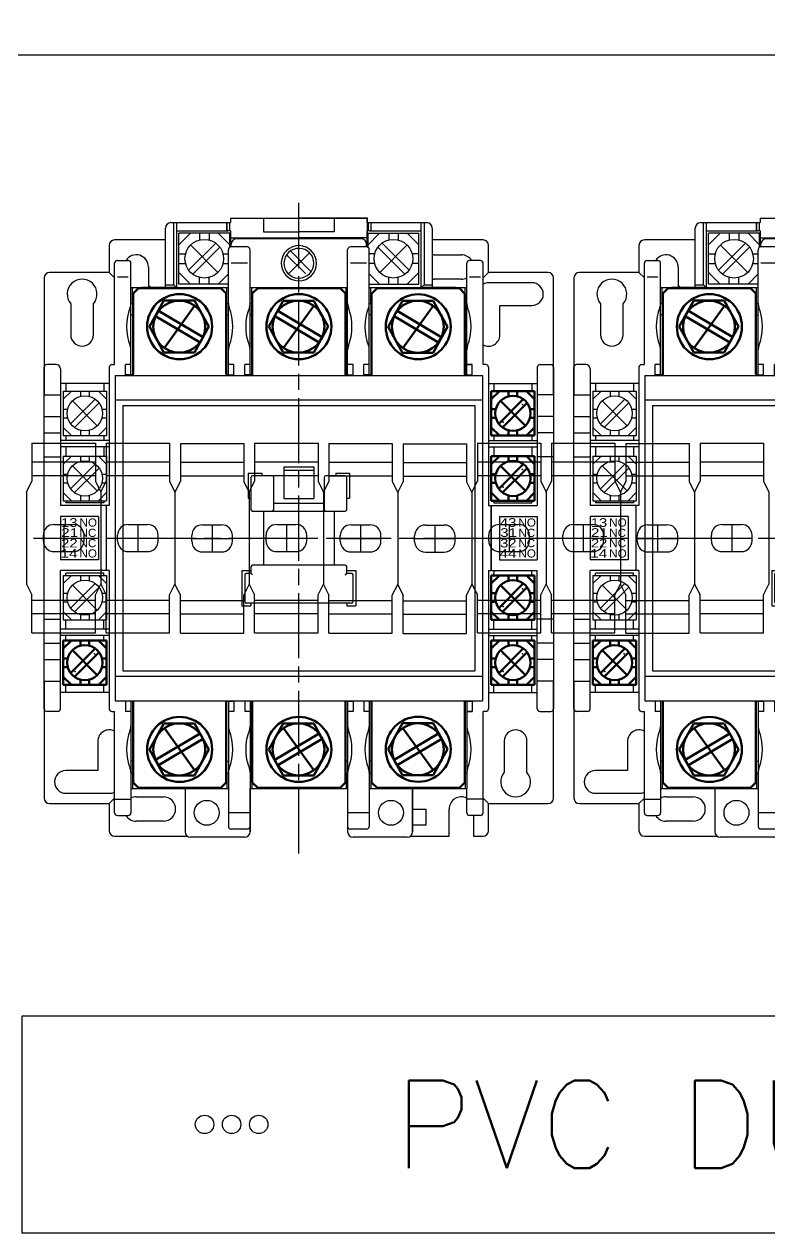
# Model space of a CAD drawing. Header units: millimetres. Extents: x 60229 to 91621, y 21923 to 36546.
# Drawn here: x 69682.8 to 69820.2, y 29402.8 to 29625.8 of the extents above; entities that cross this region are included whole.
import ezdxf
from ezdxf.enums import TextEntityAlignment as Align

# ---------------------------------------------------------------- set-up
doc = ezdxf.new("R2010")
doc.units = ezdxf.units.MM
doc.linetypes.add('AM_ISO08W050', pattern=[18, 12, -1.5, 3, -1.5])
doc.layers.add('1', color=7, linetype='Continuous')
doc.layers.add('속판', color=3, linetype='Continuous')
doc.layers.add('AM_0', color=7, linetype='Continuous', lineweight=50)
doc.layers.add('AM_7', color=4, linetype='AM_ISO08W050', lineweight=25)
doc.styles.add('H', font='gulim.ttc')
doc.styles.add('ROMANS', font='romans.shx', dxfattribs={"bigfont": 'fhg.shx'})

# ---------------------------------------------------------------- blocks, each defined once
blk = doc.blocks.new('VMC-50~85-F')
at = {"color": 3}
for p, q in [((-23.6, 58.2), (-23.1, 58.2)), ((-23.1, 58.2), (-22.6, 58.2)), ((-23.1, 46.7), (-23.1, 58.2)), ((-22.6, 58.2), (-13.1, 58.2)), ((-22.6, 58.2), (-22.6, 46.2)), ((-13.3, 58.2), (-13.3, 56.7)), ((-13.3, 56.7), (-13.3, 58.2)), ((-13.1, 58.2), (-12.6, 58.2)), ((-12.8, 58.2), (-12.8, 56.7)), ((-12.6, 59), (12.6, 59)), ((-12.6, 59), (12.6, 59)), ((-12.6, 59), (-12.6, 58.2)), ((-12.6, 59), (0, 59)), ((-6.5, 59), (-6.5, 56.5)), ((12.6, 59), (0, 59)), ((6.5, 59), (6.5, 56.5)), ((12.6, 59), (12.6, 58.2)), ((12.6, 59), (12.6, 55.4)), ((12.6, 58.2), (12.6, 59)), ((12.6, 58.2), (13.1, 58.2)), ((12.8, 58.2), (12.8, 56.7)), ((13.1, 58.2), (22.6, 58.2)), ((13.3, 58.2), (13.3, 56.7)), ((22.6, 58.2), (23.1, 58.2)), ((22.6, 46.2), (22.6, 58.2)), ((23.1, 58.2), (23.6, 58.2)), ((23.1, 58.2), (23.1, 46.7)), ((-24.6, 46.7), (-24.6, 57.2)), ((-22.6, 56.7), (-13.1, 56.7)), ((-22.15, 46.84), (-22.15, 56.24)), ((-20.01, 56.24), (-22.15, 54.1)), ((-12.76, 56.24), (-22.15, 56.24)), ((-18.33, 56.24), (-18.33, 55.01)), ((-16.57, 56.24), (-16.57, 55.01)), ((-12.76, 54.12), (-14.87, 56.24)), ((-12.6, 56.7), (-13.1, 56.7)), ((-12.76, 53.63), (-12.76, 56.24)), ((-12.6, 56.7), (-12.6, 53.69)), ((-6.5, 56.5), (0, 56.5)), ((6.5, 56.5), (0, 56.5)), ((12.6, 53.69), (12.6, 56.7)), ((13.1, 56.7), (12.6, 56.7)), ((12.76, 54.12), (14.87, 56.24)), ((12.76, 53.63), (12.76, 56.24)), ((12.76, 56.24), (22.15, 56.24)), ((13.1, 56.7), (22.6, 56.7)), ((16.58, 56.24), (16.58, 55.01)), ((18.33, 56.24), (18.33, 55.01)), ((20.01, 56.24), (22.15, 54.1)), ((22.15, 46.84), (22.15, 56.24)), ((24.6, 57.2), (24.6, 46.7)), ((-35, 54), (-35, 49)), ((-24.6, 55), (-34, 55)), ((-20.34, 49.43), (-15.35, 54.43)), ((-14.93, 49.01), (-19.98, 54.07)), ((-19.56, 48.66), (-14.57, 53.65)), ((-12.6, 55.4), (0, 55.4)), ((11.5, 55.2), (-11.5, 55.2)), ((12.6, 55.4), (0, 55.4)), ((19.56, 48.66), (14.57, 53.65)), ((14.93, 49.01), (19.98, 54.07)), ((20.34, 49.43), (15.35, 54.43)), ((34, 55), (24.6, 55)), ((35, 49), (35, 54)), ((-22.15, 52.42), (-20.92, 52.42)), ((-13.99, 52.42), (-13, 52.42)), ((1.2, 48.8), (-2.26, 52.26)), ((-1.94, 48.76), (1.94, 52.64)), ((2.27, 49.14), (-1.56, 52.96)), ((13.99, 52.42), (13, 52.42)), ((22.15, 52.42), (20.92, 52.42)), ((25, 52.25), (30, 52.25)), ((-27.75, 50), (-27.75, 46.56)), ((-22.15, 50.66), (-20.92, 50.66)), ((-13.99, 50.66), (-13, 50.66)), ((13.99, 50.66), (13, 50.66)), ((22.15, 50.66), (20.92, 50.66)), ((-47, 48), (-47, 26.5)), ((-35, 49), (-46, 49)), ((-35, 49), (-34, 48)), ((-20.01, 46.84), (-22.15, 48.98)), ((-13, 46.84), (-22.15, 46.84)), ((-18.33, 46.84), (-18.33, 48.08)), ((-16.57, 46.84), (-16.57, 48.08)), ((-13, 48.72), (-14.87, 46.84)), ((13, 48.72), (14.87, 46.84)), ((13, 46.84), (22.15, 46.84)), ((16.58, 46.84), (16.58, 48.08)), ((18.33, 46.84), (18.33, 48.08)), ((20.01, 46.84), (22.15, 48.98)), ((30, 47.75), (25, 47.75)), ((35, 49), (34, 48)), ((46, 49), (35, 49)), ((43, 47.1), (35, 47.1)), ((47, 26.5), (47, 48)), ((-24.6, 46.2), (-29, 46.2)), ((-24.6, 46.2), (-24.6, 46.7)), ((-24.6, 46.7), (-23.1, 46.7)), ((-22.6, 46.2), (-24.6, 46.2)), ((-23.1, 46.7), (-22.6, 46.2)), ((22.6, 46.2), (23.1, 46.7)), ((24.6, 46.2), (22.6, 46.2)), ((23.1, 46.7), (24.6, 46.7)), ((24.6, 46.7), (24.6, 46.2)), ((29, 46.2), (24.6, 46.2)), ((-42.1, 43.22), (-42.1, 37.5)), ((-37.9, 37.5), (-37.9, 43.22)), ((-13.3, 43.3), (-13, 43.3)), ((-9, 43.3), (-8.7, 43.3)), ((8.7, 43.3), (9, 43.3)), ((13, 43.3), (13.3, 43.3)), ((30.7, 43.3), (31, 43.3)), ((31, 30.5), (31, 44.2)), ((37.1, 37.5), (37.1, 42.9)), ((37.1, 42.9), (43, 42.9)), ((-33.89, 29.97), (33.89, 29.97)), ((-33.89, 29.97), (-33.89, -30.01)), ((-30.59, 30.21), (-30.59, 29.97)), ((-13.4, 30.21), (-13.4, 29.97)), ((33.89, 29.97), (33.89, -30.01)), ((-43.49, 27.11), (-35.49, 27.11)), ((-41.99, 27.11), (-43.49, 25.61)), ((-43.49, 27.11), (-43.49, 18.89)), ((-40.3, 27.11), (-40.3, 26.15)), ((-38.7, 27.11), (-38.7, 26.15)), ((-35.49, 25.61), (-36.99, 27.11)), ((-35.49, 27.11), (-35.49, 18.89)), ((-42.12, 21.08), (-37.58, 25.62)), ((-37.2, 20.7), (-41.8, 25.3)), ((-41.42, 20.38), (-36.88, 24.92)), ((-33.89, 25.47), (33.89, 25.47)), ((-43.49, 23.8), (-42.65, 23.8)), ((-36.35, 23.8), (-35.49, 23.8)), ((-32.49, 24.47), (32.49, 24.47)), ((-32.49, 24.47), (-32.49, -24.51)), ((32.49, 24.47), (32.49, -24.51)), ((-43.49, 22.2), (-42.65, 22.2)), ((-41.99, 18.89), (-43.49, 20.39)), ((-35.49, 20.39), (-36.99, 18.89)), ((-36.35, 22.2), (-35.49, 22.2)), ((-43.49, 18.89), (-35.49, 18.89)), ((-40.3, 19.85), (-40.3, 18.89)), ((-38.7, 19.85), (-38.7, 18.89)), ((-43.49, 15.11), (-43.49, 6.89)), ((-43.49, 15.11), (-35.49, 15.11)), ((-41.99, 15.11), (-43.49, 13.61)), ((-42.12, 9.08), (-37.58, 13.62)), ((-40.3, 15.11), (-40.3, 14.15)), ((-38.7, 15.11), (-38.7, 14.15)), ((-35.49, 13.61), (-36.99, 15.11)), ((-35.49, 15.11), (-35.49, 6.89)), ((-43.49, 11.8), (-42.65, 11.8)), ((-37.2, 8.7), (-41.8, 13.3)), ((-41.42, 8.38), (-36.88, 12.92)), ((-36.35, 11.8), (-35.49, 11.8)), ((-9.35, 11.98), (-9.35, 7.38)), ((-9.35, 11.98), (-6.85, 11.98)), ((-8.85, 11.18), (-8.85, 5.28)), ((-4.95, 11.48), (-8.55, 11.48)), ((-6.85, 11.98), (-6.85, 11.48)), ((-4.65, 5.28), (-4.65, 11.18)), ((-2.75, 13.13), (-2.75, 7.28)), ((-2.75, 13.13), (2.75, 13.13)), ((2.75, 12.48), (-2.75, 12.48)), ((2.75, 13.13), (2.75, 7.28)), ((4.65, 11.18), (4.65, 5.28)), ((8.55, 11.48), (4.95, 11.48)), ((6.85, 11.98), (9.35, 11.98)), ((6.85, 11.98), (6.85, 11.48)), ((8.85, 5.28), (8.85, 11.18)), ((9.35, 11.98), (9.35, 7.38)), ((-43.49, 10.2), (-42.65, 10.2)), ((-36.35, 10.2), (-35.49, 10.2)), ((-41.99, 6.89), (-43.49, 8.39)), ((-43.49, 6.89), (-35.49, 6.89)), ((-40.3, 7.85), (-40.3, 6.89)), ((-38.7, 7.85), (-38.7, 6.89)), ((-35.49, 8.39), (-36.99, 6.89)), ((-9.35, 7.38), (-8.85, 7.38)), ((-2.75, 7.28), (2.75, 7.28)), ((8.85, 7.38), (9.35, 7.38)), ((-35.5, -6), (-35.5, 6)), ((-8.55, 4.98), (8.55, 4.98)), ((-6.5, 4.98), (-6.5, -5.02)), ((-4.65, 6.41), (4.65, 6.41)), ((6.5, 4.98), (6.5, -5.02)), ((35.5, -6), (35.5, 6)), ((-37, 4), (-44, 4)), ((-44, 4), (-44, -4)), ((-37, 4), (-37, -4)), ((37, 4), (37, -4)), ((37, 4), (44, 4)), ((44, 4), (44, -4)), ((-37, -4), (-44, -4)), ((37, -4), (44, -4)), ((-10.5, -6.02), (-8.85, -6.02)), ((-10.5, -6.02), (-10.5, -12.52)), ((-8.85, -6.52), (-9.7, -6.52)), ((-8.85, -5.32), (-8.85, -6.52)), ((8.55, -5.02), (-8.55, -5.02)), ((8.85, -6.52), (8.85, -5.32)), ((8.85, -6.02), (10.5, -6.02)), ((9.7, -6.52), (8.85, -6.52)), ((10.5, -6.02), (10.5, -12.52)), ((-43.49, -6.89), (-35.49, -6.89)), ((-41.99, -6.89), (-43.49, -8.39)), ((-43.49, -6.89), (-43.49, -15.11)), ((-42.12, -12.92), (-37.58, -8.38)), ((-37.2, -13.3), (-41.8, -8.7)), ((-40.3, -6.89), (-40.3, -7.85)), ((-38.7, -6.89), (-38.7, -7.85)), ((-35.49, -8.39), (-36.99, -6.89)), ((-35.49, -6.89), (-35.49, -15.11)), ((-10, -6.82), (-10, -11.72)), ((10, -11.72), (10, -6.82)), ((-43.49, -10.2), (-42.65, -10.2)), ((-41.42, -13.62), (-36.88, -9.08)), ((-36.35, -10.2), (-35.49, -10.2)), ((-43.49, -11.8), (-42.65, -11.8)), ((-36.35, -11.8), (-35.49, -11.8)), ((-10.5, -12.52), (-8.85, -12.52)), ((9.7, -12.02), (-9.7, -12.02)), ((-8.85, -12.02), (-8.85, -12.52)), ((8.85, -12.02), (8.85, -12.52)), ((8.85, -12.52), (10.5, -12.52)), ((-41.99, -15.11), (-43.49, -13.61)), ((-43.49, -15.11), (-35.49, -15.11)), ((-40.3, -14.15), (-40.3, -15.11)), ((-38.7, -14.15), (-38.7, -15.11)), ((-35.49, -13.61), (-36.99, -15.11)), ((-32.49, -24.51), (32.49, -24.51)), ((-47, -26.5), (-47, -48)), ((-33.89, -25.51), (33.89, -25.51)), ((47, -48), (47, -26.5)), ((-33.89, -30.01), (33.89, -30.01)), ((-30.59, -30.21), (-30.59, -30.01)), ((-13.4, -30.21), (-13.4, -30.01)), ((-37.1, -37.5), (-37.1, -42.9)), ((37.9, -37.5), (37.9, -43.23)), ((42.1, -43.23), (42.1, -37.5)), ((-37.1, -42.9), (-43, -42.9)), ((-21, -46.2), (-21, -54.2)), ((-21, -46.2), (-21, -54.2)), ((-9, -46.2), (9, -46.2)), ((-9, -54.2), (-9, -46.2)), ((21, -46.2), (21, -54.2)), ((21, -54.2), (21, -46.2)), ((21, -46.2), (30, -46.2)), ((31, -50.7), (31, -46.2)), ((-46, -49), (-35, -49)), ((-43, -47.1), (-34.68, -47.1)), ((-35, -49), (-34, -48)), ((-35, -49), (-35, -54)), ((-30, -47.75), (-25, -47.75)), ((34, -48), (35, -49)), ((35, -54), (35, -49)), ((35, -49), (46, -49)), ((21, -50), (23.41, -50)), ((23.41, -50), (23.41, -53)), ((27.75, -55), (27.75, -50)), ((32.25, -51.2), (32.25, -55)), ((-25, -52.25), (-30, -52.25)), ((23.41, -53), (21, -53)), ((-34, -55), (-20.6, -55)), ((-15, -55.2), (-20, -55.2)), ((-10, -55.2), (-20, -55.2)), ((20, -55.2), (10, -55.2)), ((20.6, -55), (27.75, -55)), ((32.25, -55), (34, -55))]:
    blk.add_line(p, q, dxfattribs=at)
at = {"color": 3, "linetype": 'Continuous'}
for p, q in [((-12.5, 53.7), (-12.5, 54.2)), ((-9.5, 53.7), (-12.5, 53.7)), ((11.5, 55.2), (-11.5, 55.2)), ((12.5, 53.7), (9.5, 53.7)), ((12.5, 53.7), (12.5, 54.2)), ((-13, 30.1), (-13, 53.2)), ((-9, 30.1), (-9, 53.2)), ((9, 30.1), (9, 53.23)), ((13, 30.1), (13, 53.2)), ((-34, 32), (-34, 50.7)), ((-33.5, 51.2), (-31.5, 51.2)), ((-31, 30.1), (-31, 50.7)), ((-9.5, 50.7), (-12.5, 50.7)), ((12.5, 50.7), (9.5, 50.7)), ((31, 30.1), (31, 50.7)), ((33.5, 51.2), (31.5, 51.2)), ((34, 32), (34, 50.7)), ((-33.5, 48.2), (-31.5, 48.2)), ((31.5, 48.2), (33.5, 48.2)), ((-31, 46.2), (-13, 46.2)), ((-30.7, 43.3), (-30.7, 46.2)), ((-28, 46.1), (-28, 46.2)), ((-16, 46.1), (-16, 46.2)), ((-13.3, 43.3), (-13.3, 46.2)), ((-9, 46.2), (9, 46.2)), ((-8.7, 43.3), (-8.7, 46.2)), ((-6, 46.1), (-6, 46.2)), ((6, 46.1), (6, 46.2)), ((8.7, 43.3), (8.7, 46.2)), ((13, 46.2), (31, 46.2)), ((13, 46.2), (31, 46.2)), ((13, 46.2), (31, 46.2)), ((13.3, 43.3), (13.3, 46.2)), ((16, 46.08), (16, 46.2)), ((28, 46.08), (28, 46.2)), ((30.7, 43.3), (30.7, 46.2)), ((-31, 43.3), (-30.7, 43.3)), ((-30.59, 41.2), (-31, 41.2)), ((-13.4, 41.2), (-13, 41.2)), ((-8.6, 41.2), (-9, 41.2)), ((8.6, 41.2), (9, 41.2)), ((13.43, 41.2), (13, 41.2)), ((30.62, 41.2), (31, 41.2)), ((-47, -31.5), (-47, 31.5)), ((-44.8, 32), (-46.5, 32)), ((-35, 31.5), (-35, 6)), ((-34.5, 32), (-34, 32)), ((-31, 32), (-32, 32)), ((-32, 29.97), (-32, 32)), ((-12, 32), (-13, 32)), ((-12, 29.97), (-12, 32)), ((-9, 32), (-10, 32)), ((-10, 29.97), (-10, 32)), ((10, 32), (9, 32)), ((10, 29.97), (10, 32)), ((13, 32), (12, 32)), ((12, 29.97), (12, 32)), ((32, 32), (31, 32)), ((31, 32), (32, 32)), ((32, 29.97), (32, 32)), ((34.5, 32), (34, 32)), ((35, 31.5), (35, 6)), ((44, 31.5), (44, 6)), ((44.5, 32), (46.5, 32)), ((47, 31.5), (47, -31.5)), ((-44, 31.2), (-44, 6)), ((-30.59, 30.1), (-32, 30.1)), ((-13.4, 30.1), (-12, 30.1)), ((-8.6, 30.1), (-10, 30.1)), ((8.6, 30.1), (10, 30.1)), ((13.43, 30.1), (12, 30.1)), ((30.62, 30.1), (32, 30.1)), ((-35, 28.5), (-44, 28.5)), ((-43, 28.5), (-43, 27.11)), ((-36, 28.5), (-36, 27.11)), ((35, 28.5), (44, 28.5)), ((36, 28.5), (36, 27.11)), ((43, 28.5), (43, 27.11)), ((-47, 26.4), (-44, 26.4)), ((47, 26.4), (44, 26.4)), ((-47, 22.4), (-44, 22.4)), ((47, 22.4), (44, 22.4)), ((-47, 19.4), (-44, 19.4)), ((-35, 18), (-44, 18)), ((-43, 18.89), (-43, 18)), ((-36, 18.89), (-36, 18)), ((35, 18), (44, 18)), ((36, 18.89), (36, 18)), ((43, 18.89), (43, 18)), ((47, 19.4), (44, 19.4)), ((-35, 16.8), (-44, 16.8)), ((-43, 16.8), (-43, 15.11)), ((-36, 16.8), (-36, 15.11)), ((35, 16.8), (44, 16.8)), ((36, 16.8), (36, 15.11)), ((43, 16.8), (43, 15.11)), ((-47, 15), (-44, 15)), ((47, 15), (44, 15)), ((-44, 7.15), (-44, 6)), ((-43, 6.89), (-43, 6.5)), ((-36, 6.89), (-36, 6.5)), ((36, 6.89), (36, 6.5)), ((43, 6.89), (43, 6.5)), ((-47, -4.6), (-47, 4.6)), ((-35, 6), (-44, 6)), ((-35.3, 6), (-44, 6)), ((-36, 6.5), (-43, 6.5)), ((35, 6), (44, 6)), ((35.5, 6), (35.5, -6)), ((36, 6.5), (43, 6.5)), ((-47, -7.63), (-47, 1.57)), ((-44, -31.5), (-44, -6)), ((-35, -6), (-44, -6)), ((-35.3, -6), (-44, -6)), ((-44, -7.15), (-44, -6)), ((-36, -6.5), (-43, -6.5)), ((-43, -6.89), (-43, -6.5)), ((-36, -6.89), (-36, -6.5)), ((-35, -6), (-35, -31.5)), ((35, -6), (35, -31.5)), ((35, -6), (44, -6)), ((36, -6), (36, -6.5)), ((36, -6.89), (36, -6.5)), ((43, -6.89), (43, -6)), ((44, -31.5), (44, -6)), ((-47, -15), (-44, -15)), ((-43, -16.8), (-43, -15.11)), ((-36, -16.8), (-36, -15.11)), ((36, -16.8), (36, -15.11)), ((43, -16.8), (43, -15.11)), ((47, -15), (44, -15)), ((-35, -16.8), (-44, -16.8)), ((35, -16.8), (44, -16.8)), ((-47, -19.4), (-44, -19.4)), ((-35, -18), (-44, -18)), ((-43, -18.89), (-43, -18)), ((-36, -18.89), (-36, -18)), ((35, -18), (44, -18)), ((36, -18.89), (36, -18)), ((43, -18.89), (43, -18)), ((47, -19.4), (44, -19.4)), ((-47, -22.4), (-44, -22.4)), ((47, -22.4), (44, -22.4)), ((-47, -26.4), (-44, -26.4)), ((47, -26.4), (44, -26.4)), ((-35, -28.5), (-44, -28.5)), ((-43, -28.5), (-43, -27.11)), ((-36, -28.5), (-36, -27.11)), ((35, -28.5), (44, -28.5)), ((36, -28.5), (36, -27.11)), ((43, -28.5), (43, -27.11)), ((-32, -30.01), (-32, -32)), ((-30.59, -30.1), (-32, -30.1)), ((-31, -30.1), (-31, -50.72)), ((-13.4, -30.1), (-12, -30.1)), ((-13, -30.1), (-13, -53.2)), ((-12, -30.01), (-12, -32)), ((-10, -30.01), (-10, -32)), ((-8.6, -30.1), (-10, -30.1)), ((-9, -30.1), (-9, -54.2)), ((8.6, -30.1), (10, -30.1)), ((9, -30.1), (9, -54.2)), ((10, -30.01), (10, -32)), ((12, -30.01), (12, -32)), ((13.43, -30.1), (12, -30.1)), ((13, -30.1), (13, -53.2)), ((30.62, -30.1), (32, -30.1)), ((31, -30.1), (31, -46.2)), ((32, -30.01), (32, -32)), ((-44.5, -32), (-46.5, -32)), ((-34.5, -32), (-34, -32)), ((-34, -50.7), (-34, -32)), ((-31, -32), (-32, -32)), ((-12, -32), (-13, -32)), ((-9, -32), (-10, -32)), ((10, -32), (9, -32)), ((13, -32), (12, -32)), ((31, -32), (32, -32)), ((32, -32), (31, -32)), ((34, -50.7), (34, -32)), ((34.5, -32), (34, -32)), ((44.5, -32), (46.5, -32)), ((-30.59, -41.2), (-31, -41.2)), ((-13.4, -41.2), (-13, -41.2)), ((-8.6, -41.2), (-9, -41.2)), ((8.6, -41.2), (9, -41.2)), ((13.43, -41.2), (13, -41.2)), ((30.62, -41.2), (31, -41.2)), ((-31, -43.3), (-30.7, -43.3)), ((-30.7, -43.3), (-30.7, -46.2)), ((-13.3, -43.3), (-13.3, -46.2)), ((-13.3, -43.3), (-13, -43.3)), ((-9, -43.3), (-8.7, -43.3)), ((-8.7, -43.3), (-8.7, -46.2)), ((8.7, -43.3), (8.7, -46.2)), ((8.7, -43.3), (9, -43.3)), ((13, -43.3), (13.3, -43.3)), ((13.3, -43.3), (13.3, -46.2)), ((30.7, -43.3), (30.7, -46.2)), ((30.7, -43.3), (31, -43.3)), ((-31, -46.2), (-13, -46.2)), ((-9, -46.2), (9, -46.2)), ((13, -46.2), (31, -46.2)), ((-34, -48.2), (-31, -48.2)), ((34, -48.2), (31, -48.2)), ((-33.5, -51.2), (-31.5, -51.2)), ((-9, -50.7), (-13, -50.7)), ((13, -50.7), (9, -50.7)), ((33.5, -51.2), (31.5, -51.2)), ((-10, -55.2), (-20, -55.2)), ((-9.5, -53.7), (-12.5, -53.7)), ((12.5, -53.7), (9.5, -53.7)), ((20, -55.2), (10, -55.2))]:
    blk.add_line(p, q, dxfattribs=at)
at = {"color": 3}
for centre, radius in [((-17.45, 51.54), 3.57), ((17.45, 51.54), 3.57), ((-39.5, 23), 3.25), ((-39.5, 11), 3.25), ((-39.5, -11), 3.25)]:
    blk.add_circle(centre, radius, dxfattribs=at)
at = {"color": 3, "linetype": 'Continuous'}
for centre in [(-17, -50.7), (17, -50.7)]:
    blk.add_circle(centre, 2.3, dxfattribs=at)
at = {"color": 3}
for centre, radius, start, end in [((-23.6, 57.2), 1, 90, 180), ((23.6, 57.2), 1, 0, 90), ((-34, 54), 1, 90, 180), ((-11.5, 54.2), 1, 90, 180), ((0, 50.7), 3.25, 270, 267.2956), ((11.5, 54.2), 1, 0, 90), ((34, 54), 1, 0, 90), ((-30, 50), 2.25, 0, 147.6887), ((0, 50.7), 2.75, 270, 267.2956), ((25, 50), 2.25, 90, 100.2403), ((30, 50), 2.25, 32.3113, 90), ((-46, 48), 1, 90, 180), ((-40, 45), 2.75, 319.7858, 220.2142), ((25, 50), 2.25, 259.7597, 270), ((30, 50), 2.25, 270, 296.3718), ((35, 45), 2.1, 90, 118.4233), ((43, 45), 2.1, 270, 90), ((46, 48), 1, 0, 90), ((-30, 43.25), 4, 47.5189, 55.7711), ((-40, 37.5), 2.1, 180, 0), ((35, 37.5), 2.1, 241.5767, 0), ((-8.55, 11.18), 0.3, 90, 180), ((-4.95, 11.18), 0.3, 0, 90), ((4.95, 11.18), 0.3, 90, 180), ((8.55, 11.18), 0.3, 0, 90), ((-8.55, 5.28), 0.3, 180, 270), ((-4.95, 5.28), 0.3, 270, 0), ((4.95, 5.28), 0.3, 180, 270), ((8.55, 5.28), 0.3, 270, 0), ((-9.7, -6.82), 0.3, 90, 180), ((-8.55, -5.32), 0.3, 90, 180), ((8.55, -5.32), 0.3, 0, 90), ((9.7, -6.82), 0.3, 0, 90), ((-9.7, -11.72), 0.3, 180, 270), ((9.7, -11.72), 0.3, 270, 0), ((-35, -37.5), 2.1, 61.5805, 180), ((40, -37.5), 2.1, 0, 180), ((-43, -45), 2.1, 90, 270), ((40, -45), 2.75, 139.7858, 40.2142), ((-46, -48), 1, 180, 270), ((-35, -45.02), 2.1, 278.6161, 298.4195), ((-30, -50), 2.25, 90, 116.4038), ((-25, -50), 2.25, 270, 90), ((30, -50), 2.25, 63.6262, 180), ((46, -48), 1, 270, 0), ((-30, -50), 2.25, 212.271, 270), ((-34, -54), 1, 180, 270), ((-20, -54.2), 1, 180, 270), ((-20, -54.2), 1, 180, 270), ((-10, -54.2), 1, 270, 0), ((20, -54.2), 1, 270, 0), ((34, -54), 1, 270, 0)]:
    blk.add_arc(centre, radius, start, end, dxfattribs=at)
at = {"color": 3, "linetype": 'Continuous'}
for centre, radius, start, end in [((-12.5, 53.2), 0.5, 90, 180), ((-9.5, 53.2), 0.5, 0, 90), ((9.5, 53.2), 0.5, 90, 180), ((12.5, 53.2), 0.5, 0, 90), ((-33.5, 50.7), 0.5, 89.9831, 180.0408), ((-31.5, 50.7), 0.5, 0, 90), ((31.5, 50.7), 0.5, 90, 180), ((33.5, 50.7), 0.5, 0, 90), ((-22, 39), 9.8, 158.7813, 201.2187), ((-33, 43.27), 2, 338.7813, 0), ((-11, 43.27), 2, 180, 201.2187), ((-11, 43.27), 2, 180, 201.2187), ((-11, 43.27), 2, 180, 201.2187), ((-22, 39), 9.8, 338.7813, 21.2187), ((0, 39), 9.8, 158.7813, 201.2187), ((-11, 43.27), 2, 338.7813, 0), ((11, 43.27), 2, 180, 201.2187), ((0, 39), 9.8, 338.7813, 21.2187), ((22, 39), 9.8, 158.7813, 201.2187), ((33, 43.27), 2, 180, 201.229), ((22, 39), 9.8, 338.771, 21.2291), ((-33, 34.73), 2, 0, 21.2187), ((-11, 34.73), 2, 158.7813, 180), ((-11, 34.73), 2, 0, 21.2187), ((11, 34.73), 2, 158.7813, 180), ((33, 34.73), 2, 158.771, 180), ((-46.5, 31.5), 0.5, 90, 180), ((-44.8, 31.2), 0.8, 0, 90), ((-34.5, 31.5), 0.5, 90, 180), ((34.5, 31.5), 0.5, 0, 90), ((44.5, 31.5), 0.5, 90, 180), ((46.5, 31.5), 0.5, 0, 90), ((-46.5, -31.5), 0.5, 180, 270), ((-44.5, -31.5), 0.5, 270, 0), ((-34.5, -31.5), 0.5, 180, 270), ((34.5, -31.5), 0.5, 270, 0), ((44.5, -31.5), 0.5, 180, 270), ((46.5, -31.5), 0.5, 270, 0), ((-22, -39), 9.8, 158.7813, 201.2187), ((-33, -34.73), 2, 338.7813, 0), ((-11, -34.73), 2, 180, 201.2187), ((-22, -39), 9.8, 338.7813, 21.2187), ((0, -39), 9.8, 158.7813, 201.2187), ((-11, -34.73), 2, 338.7813, 0), ((11, -34.73), 2, 180, 201.2187), ((0, -39), 9.8, 338.7813, 21.2187), ((22, -39), 9.8, 158.7813, 201.2187), ((11, -34.73), 2, 338.7813, 0), ((33, -34.73), 2, 180, 201.229), ((22, -39), 9.8, 338.771, 21.2291), ((-33, -43.27), 2, 0, 21.2187), ((-11, -43.27), 2, 158.7813, 180), ((-11, -43.27), 2, 0, 21.2187), ((11, -43.27), 2, 158.7813, 180), ((11, -43.27), 2, 0, 21.2187), ((33, -43.27), 2, 158.771, 180), ((-33.5, -50.7), 0.5, 180, 270), ((-31.5, -50.7), 0.5, 270, 0), ((31.5, -50.7), 0.5, 180, 270), ((33.5, -50.7), 0.5, 270, 0), ((-12.5, -53.2), 0.5, 180, 270), ((-9.5, -53.2), 0.5, 270, 0), ((9.5, -53.2), 0.5, 180, 270), ((12.5, -53.2), 0.5, 270, 0), ((-10, -54.2), 1, 270, 0), ((10, -54.2), 1, 180, 270)]:
    blk.add_arc(centre, radius, start, end, dxfattribs=at)
at = {"color": 3}
for points in [[(-8.55, -6.82), (-8.62, -6.75), (-8.68, -6.69), (-8.74, -6.62), (-8.8, -6.57), (-8.83, -6.53), (-8.85, -6.52)], [(8.55, -6.82), (8.62, -6.75), (8.68, -6.69), (8.74, -6.62), (8.8, -6.57), (8.83, -6.53), (8.85, -6.52)]]:
    blk.add_spline(points, degree=3, dxfattribs=at)
blk.add_point((12.6, 59), dxfattribs=at)
at = {"color": 3, "linetype": 'Continuous'}
for p in [(37.73, -21.38), (41.27, -24.62)]:
    blk.add_point(p, dxfattribs=at)
at = {"layer": '1', "color": 3, "linetype": 'Continuous'}
for p in [(41.27, 24.62), (37.73, 21.38), (41.27, 12.62), (37.73, 9.38), (41.27, -9.38), (37.73, -12.62), (-37.73, -21.38), (41.27, -21.38), (-41.27, -24.62), (37.73, -24.62)]:
    blk.add_point(p, dxfattribs=at)
at = {"layer": 'AM_0', "color": 3}
for p, q in [((-30.59, 45.1), (-29.59, 46.1)), ((-30.59, 30.21), (-30.59, 45.1)), ((-22, 46.1), (-29.59, 46.1)), ((-22, 46.1), (-29.59, 46.1)), ((-22, 46.1), (-14.4, 46.1)), ((-13.4, 45.1), (-14.4, 46.1)), ((-13.4, 30.21), (-13.4, 45.1)), ((-8.6, 45.1), (-7.6, 46.1)), ((-8.6, 30), (-8.6, 45.1)), ((0, 46.1), (-7.6, 46.1)), ((0, 46.1), (-7.6, 46.1)), ((0, 46.1), (7.6, 46.1)), ((8.6, 45.1), (7.6, 46.1)), ((8.6, 30), (8.6, 45.1)), ((13.43, 45.08), (14.43, 46.08)), ((13.43, 29.99), (13.43, 45.08)), ((22.03, 46.08), (14.43, 46.08)), ((22.03, 46.08), (14.43, 46.08)), ((22.03, 46.08), (29.62, 46.08)), ((30.62, 45.08), (29.62, 46.08)), ((30.62, 29.99), (30.62, 45.08)), ((-27.55, 39.01), (-24.89, 43.8)), ((-24.89, 43.8), (-22.07, 43.8)), ((-19.23, 42.86), (-24.82, 35.08)), ((-19.25, 43.8), (-22.07, 43.8)), ((-16.6, 39.01), (-19.25, 43.8)), ((-5.56, 39), (-2.9, 43.79)), ((-2.9, 43.79), (-0.08, 43.79)), ((2.77, 42.86), (-2.82, 35.07)), ((2.74, 43.79), (-0.08, 43.79)), ((5.4, 39), (2.74, 43.79)), ((16.47, 38.98), (19.13, 43.78)), ((19.13, 43.78), (21.95, 43.78)), ((24.8, 42.84), (19.2, 35.06)), ((24.77, 43.78), (21.95, 43.78)), ((27.43, 38.98), (24.77, 43.78)), ((-18.24, 36.07), (-26.45, 40.95)), ((-17.67, 37.04), (-25.88, 41.92)), ((3.75, 36.07), (-4.46, 40.95)), ((4.33, 37.04), (-3.88, 41.92)), ((25.78, 36.05), (17.57, 40.93)), ((26.36, 37.02), (18.15, 41.9)), ((-24.89, 34.21), (-27.55, 39.01)), ((-19.25, 34.21), (-16.6, 39.01)), ((-2.9, 34.21), (-5.56, 39)), ((2.74, 34.21), (5.4, 39)), ((19.13, 34.19), (16.47, 38.98)), ((24.77, 34.19), (27.43, 38.98)), ((-24.89, 34.21), (-22.07, 34.21)), ((-19.25, 34.21), (-22.07, 34.21)), ((-2.9, 34.21), (-0.08, 34.21)), ((2.74, 34.21), (-0.08, 34.21)), ((19.13, 34.19), (21.95, 34.19)), ((24.77, 34.19), (21.95, 34.19)), ((35.51, 27.11), (43.51, 27.11)), ((35.51, 27.11), (35.51, 18.89)), ((37.01, 27.11), (35.51, 25.61)), ((38.7, 27.11), (38.7, 26.15)), ((40.3, 27.11), (40.3, 26.15)), ((43.51, 25.61), (42.01, 27.11)), ((43.51, 27.11), (43.51, 18.89)), ((36.88, 21.08), (41.42, 25.62)), ((41.8, 20.7), (37.2, 25.3)), ((37.58, 20.38), (42.12, 24.92)), ((35.51, 23.8), (36.35, 23.8)), ((42.65, 23.8), (43.51, 23.8)), ((35.51, 22.2), (36.35, 22.2)), ((37.01, 18.89), (35.51, 20.39)), ((43.51, 20.39), (42.01, 18.89)), ((42.65, 22.2), (43.51, 22.2)), ((35.51, 18.89), (43.51, 18.89)), ((38.7, 19.85), (38.7, 18.89)), ((40.3, 19.85), (40.3, 18.89)), ((35.51, 15.11), (43.51, 15.11)), ((35.51, 15.11), (35.51, 6.89)), ((37.01, 15.11), (35.51, 13.61)), ((36.88, 9.08), (41.42, 13.62)), ((38.7, 15.11), (38.7, 14.15)), ((40.3, 15.11), (40.3, 14.15)), ((43.51, 13.61), (42.01, 15.11)), ((43.51, 15.11), (43.51, 6.89)), ((35.51, 11.8), (36.35, 11.8)), ((41.8, 8.7), (37.2, 13.3)), ((37.58, 8.38), (42.12, 12.92)), ((42.65, 11.8), (43.51, 11.8)), ((35.51, 10.2), (36.35, 10.2)), ((42.65, 10.2), (43.51, 10.2)), ((37.01, 6.89), (35.51, 8.39)), ((35.51, 6.89), (43.51, 6.89)), ((38.7, 7.85), (38.7, 6.89)), ((40.3, 7.85), (40.3, 6.89)), ((43.51, 8.39), (42.01, 6.89)), ((35.51, -6.89), (43.51, -6.89)), ((35.51, -6.89), (35.51, -15.11)), ((37.01, -6.89), (35.51, -8.39)), ((36.88, -12.92), (41.42, -8.38)), ((41.8, -13.3), (37.2, -8.7)), ((38.7, -6.89), (38.7, -7.85)), ((40.3, -6.89), (40.3, -7.85)), ((43.51, -8.39), (42.01, -6.89)), ((43.51, -6.89), (43.51, -15.11)), ((35.51, -10.2), (36.35, -10.2)), ((37.58, -13.62), (42.12, -9.08)), ((42.65, -10.2), (43.51, -10.2)), ((35.51, -11.8), (36.35, -11.8)), ((42.65, -11.8), (43.51, -11.8)), ((37.01, -15.11), (35.51, -13.61)), ((35.51, -15.11), (43.51, -15.11)), ((38.7, -14.15), (38.7, -15.11)), ((40.3, -14.15), (40.3, -15.11)), ((43.51, -13.61), (42.01, -15.11)), ((-43.49, -18.89), (-35.49, -18.89)), ((-43.49, -18.89), (-43.49, -27.11)), ((-41.99, -18.89), (-43.49, -20.39)), ((-40.3, -18.89), (-40.3, -19.85)), ((-38.7, -18.89), (-38.7, -19.85)), ((-35.49, -20.39), (-36.99, -18.89)), ((-35.49, -18.89), (-35.49, -27.11)), ((35.51, -18.89), (43.51, -18.89)), ((35.51, -18.89), (35.51, -27.11)), ((37.01, -18.89), (35.51, -20.39)), ((38.7, -18.89), (38.7, -19.85)), ((40.3, -18.89), (40.3, -19.85)), ((43.51, -20.39), (42.01, -18.89)), ((43.51, -18.89), (43.51, -27.11)), ((-43.49, -22.2), (-42.65, -22.2)), ((-42.12, -24.92), (-37.58, -20.38)), ((-37.2, -25.3), (-41.8, -20.7)), ((-41.42, -25.62), (-36.88, -21.08)), ((-36.35, -22.2), (-35.49, -22.2)), ((35.51, -22.2), (36.35, -22.2)), ((36.88, -24.92), (41.42, -20.38)), ((41.8, -25.3), (37.2, -20.7)), ((37.58, -25.62), (42.12, -21.08)), ((42.65, -22.2), (43.51, -22.2)), ((-43.49, -23.8), (-42.65, -23.8)), ((-36.35, -23.8), (-35.49, -23.8)), ((35.51, -23.8), (36.35, -23.8)), ((42.65, -23.8), (43.51, -23.8)), ((-41.99, -27.11), (-43.49, -25.61)), ((-40.3, -26.15), (-40.3, -27.11)), ((-38.7, -26.15), (-38.7, -27.11)), ((-35.49, -25.61), (-36.99, -27.11)), ((37.01, -27.11), (35.51, -25.61)), ((38.7, -26.15), (38.7, -27.11)), ((40.3, -26.15), (40.3, -27.11)), ((43.51, -25.61), (42.01, -27.11)), ((-43.49, -27.11), (-35.49, -27.11)), ((35.51, -27.11), (43.51, -27.11)), ((-30.59, -30.21), (-30.59, -45.1)), ((-13.4, -30.21), (-13.4, -45.1)), ((-8.6, -30), (-8.6, -45.1)), ((8.6, -30), (8.6, -45.1)), ((13.43, -29.99), (13.43, -45.08)), ((30.62, -29.99), (30.62, -45.08)), ((-24.89, -34.21), (-27.55, -39.01)), ((-24.89, -34.21), (-22.07, -34.21)), ((-19.23, -42.86), (-24.82, -35.08)), ((-19.25, -34.21), (-22.07, -34.21)), ((-19.25, -34.21), (-16.6, -39.01)), ((-2.9, -34.21), (-5.56, -39)), ((-2.9, -34.21), (-0.08, -34.21)), ((2.77, -42.86), (-2.82, -35.07)), ((2.74, -34.21), (-0.08, -34.21)), ((2.74, -34.21), (5.4, -39)), ((19.13, -34.19), (16.47, -38.98)), ((19.13, -34.19), (21.95, -34.19)), ((24.8, -42.84), (19.2, -35.06)), ((24.77, -34.19), (21.95, -34.19)), ((24.77, -34.19), (27.43, -38.98)), ((-18.24, -36.07), (-26.45, -40.95)), ((-17.67, -37.04), (-25.88, -41.92)), ((3.75, -36.07), (-4.46, -40.95)), ((4.33, -37.04), (-3.88, -41.92)), ((25.78, -36.05), (17.57, -40.93)), ((26.36, -37.02), (18.15, -41.9)), ((-27.55, -39.01), (-24.89, -43.8)), ((-16.6, -39.01), (-19.25, -43.8)), ((-5.56, -39), (-2.9, -43.79)), ((5.4, -39), (2.74, -43.79)), ((16.47, -38.98), (19.13, -43.78)), ((27.43, -38.98), (24.77, -43.78)), ((-24.89, -43.8), (-22.07, -43.8)), ((-19.25, -43.8), (-22.07, -43.8)), ((-2.9, -43.79), (-0.08, -43.79)), ((2.74, -43.79), (-0.08, -43.79)), ((19.13, -43.78), (21.95, -43.78)), ((24.77, -43.78), (21.95, -43.78)), ((-30.59, -45.1), (-29.59, -46.1)), ((-22, -46.1), (-29.59, -46.1)), ((-22, -46.1), (-29.59, -46.1)), ((-22, -46.1), (-14.4, -46.1)), ((-13.4, -45.1), (-14.4, -46.1)), ((-8.6, -45.1), (-7.6, -46.1)), ((0, -46.1), (-7.6, -46.1)), ((0, -46.1), (-7.6, -46.1)), ((0, -46.1), (7.6, -46.1)), ((8.6, -45.1), (7.6, -46.1)), ((13.43, -45.08), (14.43, -46.08)), ((22.03, -46.08), (14.43, -46.08)), ((22.03, -46.08), (14.43, -46.08)), ((22.03, -46.08), (29.62, -46.08)), ((30.62, -45.08), (29.62, -46.08))]:
    blk.add_line(p, q, dxfattribs=at)
for centre, radius in [((-22, 39), 6), ((0, 39), 6), ((22.03, 38.98), 6), ((39.5, 23), 3.25), ((39.5, 11), 3.25), ((39.5, -11), 3.25), ((-39.5, -23), 3.25), ((39.5, -23), 3.25), ((-22, -39), 6), ((0, -39), 6), ((22.03, -38.98), 6)]:
    blk.add_circle(centre, radius, dxfattribs=at)
for centre, start, end in [((-22.07, 39), 90, 270), ((-22.07, 39), 270, 90), ((-0.08, 39), 90, 270), ((-0.08, 39), 270, 90), ((21.95, 38.98), 90, 270), ((21.95, 38.98), 270, 90), ((-22.07, -39), 90, 270), ((-22.07, -39), 270, 90), ((-0.08, -39), 90, 270), ((-0.08, -39), 270, 90), ((21.95, -38.98), 90, 270), ((21.95, -38.98), 270, 90)]:
    blk.add_arc(centre, 4.79, start, end, dxfattribs=at)
at = {"layer": 'AM_7', "color": 3}
for p, q in [((0, -58.18), (0, 61.98)), ((-48.98, 0), (48.98, 0))]:
    blk.add_line(p, q, dxfattribs=at)
at = {"color": 3, "style": 'H'}
for s, height, width, p in [('13', 1.6, 1.3, (-43.88, 2.06)), ('NO', 1.5, 1.1, (-40.49, 2.11)), ('43', 1.6, 1.3, (37.12, 2.06)), ('NO', 1.5, 1.1, (40.51, 2.11)), ('21', 1.6, 1.34, (-43.85, 0.21)), ('NC', 1.5, 1.1, (-40.49, 0.21)), ('31', 1.6, 1.34, (37.15, 0.21)), ('NC', 1.5, 1.1, (40.51, 0.21)), ('14', 1.6, 1.34, (-43.97, -3.64)), ('22', 1.6, 1.3, (-43.86, -1.74)), ('NC', 1.5, 1.1, (-40.49, -1.69)), ('NO', 1.5, 1.1, (-40.49, -3.59)), ('44', 1.6, 1.34, (37.03, -3.64)), ('32', 1.6, 1.3, (37.14, -1.74)), ('NC', 1.5, 1.1, (40.51, -1.69)), ('NO', 1.5, 1.1, (40.51, -3.59))]:
    blk.add_text(s, height=height, dxfattribs=dict(at, width=width)).set_placement(p)
blk = doc.blocks.new('A$C24101B00')
at = {"color": 3, "linetype": 'ByBlock', "lineweight": -2}
for p, q in [((1, 34.96), (1, 27.97)), ((1, 34.96), (12.7, 34.96)), ((12.7, 34.96), (12.7, 27.97)), ((12.7, 31.46), (1, 31.46)), ((0, 25.97), (1, 27.97)), ((12.7, 28.97), (1, 28.97)), ((12.7, 27.97), (13.7, 25.97)), ((0, 25.97), (0, 8.99)), ((13.7, 25.97), (13.7, 8.99)), ((3.1, 16.98), (3.1, 17.98)), ((5.1, 19.98), (8.6, 19.98)), ((10.6, 16.98), (10.6, 17.98)), ((5.1, 14.98), (8.6, 14.98)), ((0, 8.99), (1, 6.99)), ((12.7, 6.99), (13.7, 8.99)), ((1, 0), (1, 6.99)), ((12.7, 0), (12.7, 6.99)), ((1, 5.99), (12.7, 5.99)), ((12.7, 3.5), (1, 3.5)), ((1, 0), (12.7, 0))]:
    blk.add_line(p, q, dxfattribs=at)
at = {"color": 4, "linetype": 'ByBlock', "lineweight": -2}
for p, q in [((6.85, 19.98), (6.85, 14.98)), ((3.1, 17.48), (10.6, 17.48))]:
    blk.add_line(p, q, dxfattribs=at)
at = {"color": 3, "linetype": 'ByBlock', "lineweight": -2}
for centre, start, end in [((5.1, 17.98), 90, 180), ((8.6, 17.98), 0, 90), ((5.1, 16.98), 180, 270), ((8.6, 16.98), 270, 0)]:
    blk.add_arc(centre, 2, start, end, dxfattribs=at)

msp = doc.modelspace()

# ---------------------------------------------------------------- linework, layer by layer
at = {"color": 253, "lineweight": -2}
for points in [[(69274.42, 29620.19), (70014.42, 29620.19), (70014.42, 29680.19), (69274.42, 29680.19)], [(69682.37, 29402.83), (70014.42, 29402.83), (70014.42, 29442.83), (69682.37, 29442.83)]]:
    msp.add_lwpolyline(points, close=True, dxfattribs=at)
at = {"layer": '속판', "color": 3, "lineweight": -2}
for centre in [(69716.09, 29422.83), (69721.09, 29422.83), (69726.09, 29422.83)]:
    msp.add_circle(centre, 1.7, dxfattribs=at)

# ---------------------------------------------------------------- block references
at = {"linetype": 'Continuous'}
for p in [(69733.5, 29531.03), (69831.26, 29531.03)]:
    msp.add_blockref('VMC-50~85-F', p, dxfattribs=at)
at = {"color": 3, "linetype": 'ByBlock', "lineweight": -2}
for p in [(69683.25, 29513.55), (69696.94, 29513.55), (69710.64, 29513.49), (69724.34, 29513.55), (69738.04, 29513.49), (69765.44, 29513.55), (69779.14, 29513.55), (69792.83, 29513.49), (69806.53, 29513.55), (69751.74, 29513.44)]:
    msp.add_blockref('A$C24101B00', p, dxfattribs=at)

# ---------------------------------------------------------------- texts
at = {"color": 7, "lineweight": -2, "style": 'ROMANS'}
msp.add_text('PVC DUCT 40*60', height=16.2, dxfattribs=at).set_placement((69844.06, 29414.77), align=Align.CENTER)

doc.saveas('drawing.dxf')
